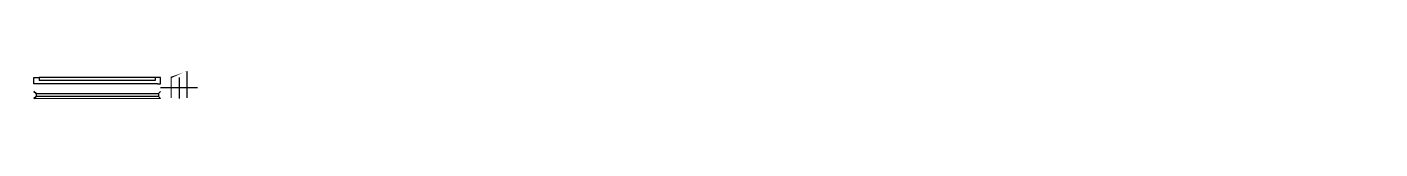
# Model space of a CAD drawing. Extents: x 2803505 to 5851001, y -1372902 to 24339.
# Drawn here: x 3030941 to 3043756, y -786441 to -786231 of the extents above; entities that cross this region are included whole.
import ezdxf
from ezdxf.xclip import XClip

# ---------------------------------------------------------------- set-up
doc = ezdxf.new("R2010")
doc.units = 0
doc.header["$LTSCALE"] = 1000
doc.header["$MEASUREMENT"] = 0
doc.header["$XCLIPFRAME"] = 2
for name, pattern in [('__DASH', [0.35, 0.25, -0.1]), ('DASH', [0.35, 0.25, -0.1]), ('DOTE', [2.4200000000000004, 2, -0.2, 0.02, -0.2])]:
    doc.linetypes.add(name, pattern=pattern)
doc.layers.get('0').update_dxf_attribs({"linetype": 'CONTINUOUS'})
for name, color, linetype in [('!!电气', 1, 'CONTINUOUS'), ('3-栏杆1', 252, 'CONTINUOUS'), ('机电标识类', 1, 'CONTINUOUS'), ('污水', 3, 'CONTINUOUS'), ('铝合金', 144, 'CONTINUOUS')]:
    doc.layers.add(name, color=color, linetype=linetype)
doc.layers.add('DOTE', color=19, linetype='DOTE', lineweight=9)
doc.layers.add('平面-看线', color=252, linetype='CONTINUOUS', lineweight=15)

# ---------------------------------------------------------------- blocks, each defined once
blk = doc.blocks.new('A$C74D73064')
at = {"layer": 'DOTE', "color": 252}
blk.add_line((196116.0437006026, 54519.25646164967), (-86385.24772744626, 54519.25646164967), dxfattribs=at)
blk = doc.blocks.new('A$C24015597')
ref = blk.add_blockref('A$C74D73064', (24685.71245598793, -33857.69039963209))
XClip(ref).set_block_clipping_path([(-14883.246564808185, 50822.2568892687), (39116.74030273309, 70322.2568880918)])
blk = doc.blocks.new('A$C39FB4DEF')
at = {"linetype": '__DASH', "ltscale": 0.1}
blk.add_wipeout([(99.99999995594777, 100.07672358185337), (100.00000004396126, -100.07672358182077), (250.0000002177876, -100.0767238992848), (250.00000024837226, 100.07672323945005)], dxfattribs=at).dxf.layer = '污水'
at = {"layer": '机电标识类', "color": 250, "linetype": 'DASH', "ltscale": 400}
for p, q in [((350.0000060161692, 0), (0, 0)), ((175.0017480581882, 100.0767232633079), (175.0017480580718, -100.0767235861858))]:
    blk.add_line(p, q, dxfattribs=at)
at = {"layer": '污水', "linetype": '__DASH', "ltscale": 0.1, "const_width": 10}
blk.add_lwpolyline([(100.0000000626897, 100.0767232666258), (100.0000000625732, -100.0767235829262), (250.0000001752633, -100.076723593229), (250.0000001753797, 100.0767232562066)], close=True, dxfattribs=at)
blk = doc.blocks.new('A$C100F5A36')
at = {"layer": '3-栏杆1', "color": 252}
for p, q in [((26822.7100803284, -8033.270763067994), (26802.44144993136, -8015.483184753451)), ((26802.44144993136, -8015.483184753451), (26822.71008014819, -8033.270762909669)), ((26822.71008014539, -8062.553042768035), (26802.44147348125, -8082.399917803705)), ((26802.44147348125, -8082.399917803705), (26822.71008014539, -8062.553042768035)), ((26822.71008014819, -8033.270762909669), (26822.71008014539, -8062.553042768035)), ((26822.71008014819, -8033.336840385571), (27982.1962681897, -8033.307528297417)), ((27982.19626819249, -8062.589798351983), (26822.71008014539, -8062.619090575492)), ((27982.19626800995, -8033.270763025503), (28002.46489840653, -8015.48318471096)), ((28002.46489840653, -8015.48318471096), (27982.1962681897, -8033.270762867178)), ((27982.1962681897, -8033.270762867178), (27982.19626819249, -8062.553042725543)), ((28002.46487485711, -8082.399917761213), (27982.19626819249, -8062.553042725543))]:
    blk.add_line(p, q, dxfattribs=at)
at = {"layer": '平面-看线', "color": 252}
blk.add_line((26802.46487499168, -8082.399917656323), (28002.46487497864, -8082.399917880539), dxfattribs=at)
at = {"layer": '铝合金', "color": 252}
for points in [[(26832.48089644033, -7942.401132992352), (26802.48089750251, -7942.409116473049), (26802.4649280929, -7882.399917642237), (26852.46492632246, -7882.386611841153), (26852.47290980304, -7912.386610778864)], [(26802.47291157348, -7912.399916579947), (26802.4649280929, -7882.399917642237), (26852.46492632246, -7882.386611841153), (26852.46758748265, -7892.386611487018), (26852.46758748265, -7892.386611487018), (26852.47291225148, -7912.395811733673)], [(27972.48106663907, -7942.417099845363), (26832.48089644033, -7942.401132992352)], [(27952.46493229922, -7882.422424335498), (26852.4649287709, -7882.395812795963)], [(27952.4729157798, -7912.422423273092), (26852.47291225148, -7912.395811733673)], [(27972.48089855211, -7942.417099890998), (28002.48089748994, -7942.409116410417), (28002.46492807986, -7882.399917579489), (27952.46492985031, -7882.413223380689), (27952.47291333135, -7912.413222318282)], [(28002.47291156091, -7912.399916517315), (28002.46492807986, -7882.399917579489), (27952.46492985031, -7882.413223380689), (27952.46759101097, -7892.413223026553), (27952.46759101097, -7892.413223026553), (27952.4729157798, -7912.422423273092)]]:
    blk.add_lwpolyline(points, dxfattribs=at)
at = {"color": 252}
blk.add_blockref('A$C39FB4DEF', (28002.46487497212, -7982.399917579489), dxfattribs=at)

msp = doc.modelspace()

# ---------------------------------------------------------------- block references
at = {"layer": '!!电气'}
for name, p in [('A$C24015597', (2836003.491352153, -807053.5751154525)), ('A$C100F5A36', (3004203.491352153, -778353.575115452))]:
    msp.add_blockref(name, p, dxfattribs=at)

doc.saveas('drawing.dxf')
